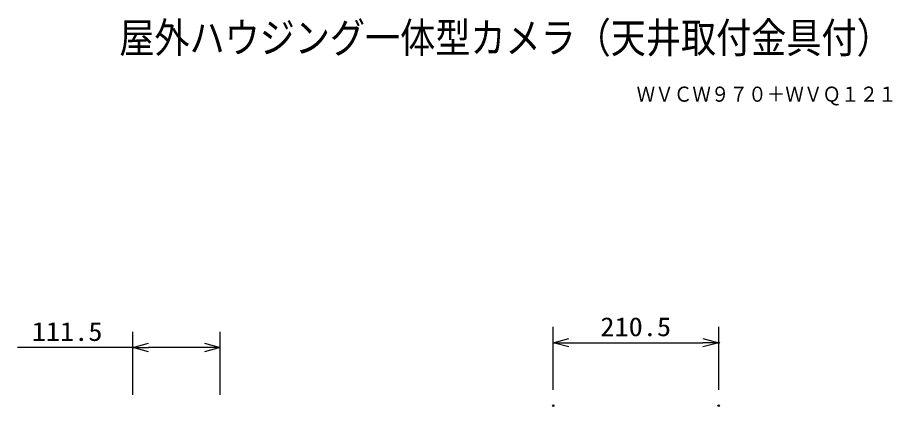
# Model space of a CAD drawing. Units: millimetres, scale not verified. Extents: x -149 to 63, y -116 to 117.
# Drawn here: x -48.4 to 62.8, y 68 to 117.4 of the extents above; entities that cross this region are included whole.
import ezdxf
from ezdxf.enums import TextEntityAlignment as Align

# ---------------------------------------------------------------- set-up
doc = ezdxf.new("R2010")
doc.units = ezdxf.units.MM
doc.header["$LTSCALE"] = 0.392256
doc.header["$PDMODE"] = 32
doc.header["$PDSIZE"] = 0.196
for name, color, linetype in [('0-0_MOJI1', 2, 'Continuous'), ('0-1_TOUROKU', 1, 'Continuous'), ('0-3_SUNPO', 3, 'Continuous'), ('0-4_WAKU', 7, 'Continuous')]:
    doc.layers.add(name, color=color, linetype=linetype)
doc.styles.add('ＭＳ ゴシック', font='')
doc.styles.get('ＭＳ ゴシック').set_extended_font_data('MS Gothic')

# ---------------------------------------------------------------- blocks, each defined once
blk = doc.blocks.new('_OPEN30')
at = {"layer": '0-4_WAKU'}
blk.add_line((0, 0), (-1, 0), dxfattribs=at)
blk.add_lwpolyline([(-1, 0.2679), (0, 0), (-1, -0.2679)], dxfattribs=at)

msp = doc.modelspace()

# ---------------------------------------------------------------- linework, layer by layer
at = {"layer": '0-3_SUNPO'}
for p, q in [((19.6414, 70.0929), (19.6414, 78.0929)), ((40.6708, 70.0929), (40.6708, 78.0929)), ((-33.7734, 69.4918), (-33.7734, 77.4918)), ((-22.6654, 69.4918), (-22.6654, 77.4918)), ((21.6414, 76.0929), (38.6708, 76.0929)), ((-33.7734, 75.4918), (-48.4401, 75.4918)), ((-24.6654, 75.4918), (-31.7734, 75.4918))]:
    msp.add_line(p, q, dxfattribs=at)
at = {"layer": '0-4_WAKU'}
for p in [(40.6708, 76.0929), (-33.7734, 75.4918), (19.6414, 68.0929), (40.6708, 68.0929)]:
    msp.add_point(p, dxfattribs=at)

# ---------------------------------------------------------------- block references
at = {"layer": '0-3_SUNPO', "xscale": 2, "yscale": 2, "rotation": 180}
for p in [(-33.7734, 75.4918), (19.6414, 76.0929)]:
    msp.add_blockref('_OPEN30', p, dxfattribs=at)
at = {"layer": '0-3_SUNPO', "xscale": 2, "yscale": 2}
for p in [(-22.6654, 75.4918), (40.6708, 76.0929)]:
    msp.add_blockref('_OPEN30', p, dxfattribs=at)

# ---------------------------------------------------------------- texts
at = {"layer": '0-0_MOJI1', "style": 'ＭＳ ゴシック', "width": 0.85}
msp.add_text('屋外ハウジング一体型カメラ（天井取付金具付）', height=3.848, dxfattribs=at).set_placement((-35.5, 111.7599), align=Align.BOTTOM_LEFT)
at = {"layer": '0-1_TOUROKU', "style": 'ＭＳ ゴシック', "width": 0.9}
msp.add_text('ＷＶＣＷ９７０＋ＷＶＱ１２１', height=1.924, dxfattribs=at).set_placement((30.2333, 106.13), align=Align.BOTTOM_LEFT)
at = {"layer": '0-3_SUNPO', "style": 'ＭＳ ゴシック', "width": 1.1}
for s, p in [('210.5', (25.6285, 76.2025)), ('111.5', (-46.6343, 75.6014))]:
    msp.add_text(s, height=2.404, dxfattribs=at).set_placement(p, align=Align.BOTTOM_LEFT)

doc.saveas('drawing.dxf')
